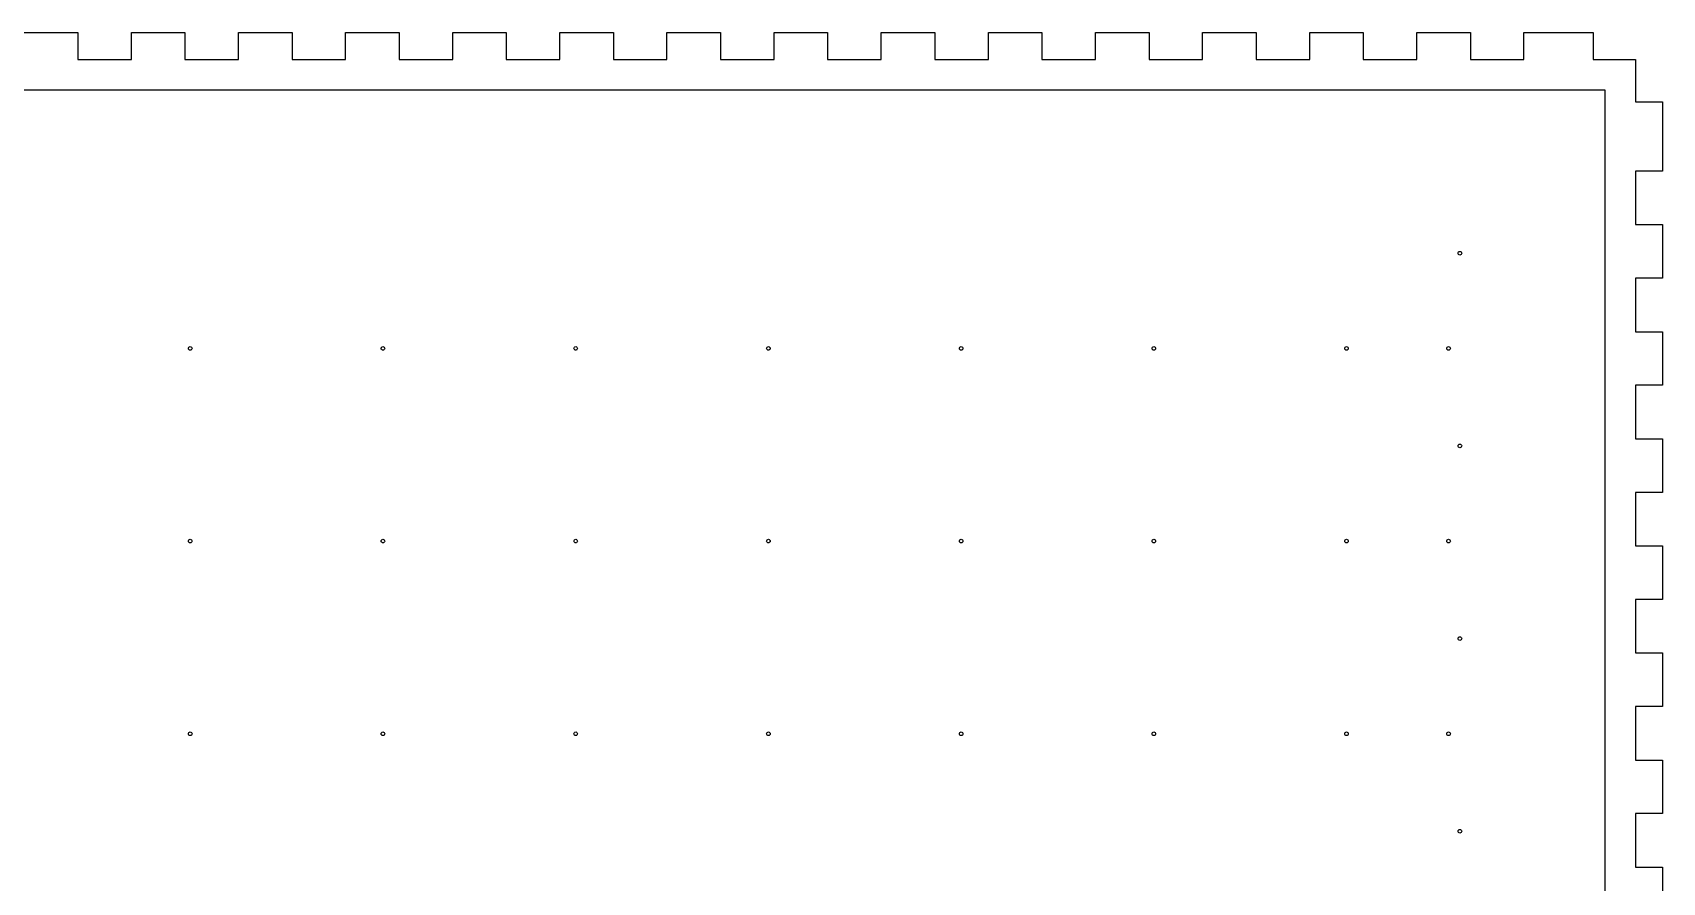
# Model space of a CAD drawing. Extents: x -1244 to 2756, y -1638 to 1362.
# Drawn here: x 1066 to 1431.2, y -85.3 to 105.1 of the extents above; entities that cross this region are included whole.
import ezdxf

# ---------------------------------------------------------------- set-up
doc = ezdxf.new("R2010")
doc.units = 0
doc.layers.add('Layer_1', color=7, linetype='CONTINUOUS')

msp = doc.modelspace()

# ---------------------------------------------------------------- linework, layer by layer
at = {"layer": 'Layer_1', "color": 7}
msp.add_lwpolyline([(1064.168955, 105.133923), (1076.168959, 105.133923), (1076.168959, 99.133907), (1088.168964, 99.133907), (1088.168964, 105.133923), (1100.168968, 105.133923), (1100.168968, 99.133907), (1112.169, 99.133907), (1112.169, 105.133923), (1124.169004, 105.133923), (1124.169004, 99.133907), (1136.169009, 99.133907), (1136.169009, 105.133923), (1148.169013, 105.133923), (1148.169013, 99.133907), (1160.169017, 99.133907), (1160.169017, 105.133923), (1172.16905, 105.133923), (1172.16905, 99.133907), (1184.169054, 99.133907), (1184.169054, 105.133923), (1196.169058, 105.133923), (1196.169058, 99.133907), (1208.169062, 99.133907), (1208.169062, 105.133923), (1220.169095, 105.133923), (1220.169095, 99.133907), (1232.169184, 99.133907), (1232.169184, 105.133923), (1244.16899, 105.133923), (1244.16899, 99.133907), (1256.169079, 99.133907), (1256.169079, 105.133923), (1268.169168, 105.133923), (1268.169168, 99.133907), (1280.169257, 99.133907), (1280.169257, 105.133923), (1292.169064, 105.133923), (1292.169064, 99.133907), (1304.169152, 99.133907), (1304.169152, 105.133923), (1316.169241, 105.133923), (1316.169241, 99.133907), (1328.169048, 99.133907), (1328.169048, 105.133923), (1340.169137, 105.133923), (1340.169137, 99.133907), (1352.169226, 99.133907), (1352.169226, 105.133923), (1364.169315, 105.133923), (1364.169315, 99.133907), (1376.169121, 99.133907), (1376.169121, 105.133923), (1388.16921, 105.133923), (1388.16921, 99.133907), (1400.169299, 99.133907), (1400.169299, 105.133923), (1415.684184, 105.133923), (1415.684184, 99.133907), (1425.199306, 99.133907), (1425.199306, 89.618898), (1431.19935, 89.618898), (1431.19935, 74.1039), (1425.199306, 74.1039), (1425.199306, 62.103868), (1431.19935, 62.103868), (1431.19935, 50.103866), (1425.199306, 50.103866), (1425.199306, 38.103862), (1431.19935, 38.103862), (1431.19935, 26.103858), (1425.199306, 26.103858), (1425.199306, 14.103859), (1431.19935, 14.103859), (1431.19935, 2.103827), (1425.199306, 2.103827), (1425.199306, -9.896177), (1431.19935, -9.896177), (1431.19935, -21.896182), (1425.199306, -21.896182), (1425.199306, -33.896186), (1431.19935, -33.896186), (1431.19935, -45.89619), (1425.199306, -45.89619), (1425.199306, -57.896222), (1431.19935, -57.896222), (1431.19935, -69.896227), (1425.199306, -69.896227), (1425.199306, -81.896231), (1431.19935, -81.896231), (1431.19935, -93.896235)], dxfattribs=at)
for points in [[(698.002527, 92.270025), (1418.335351, 92.270025), (1418.335351, -628.062779), (698.002527, -628.062779), (698.002527, 92.270025)], [(1385.828939, 56.081079), (1385.828939, 56.081079)], [(1101.74628, 34.363627), (1101.74628, 34.363627)], [(1144.92628, 34.363627), (1144.92628, 34.363627)], [(1188.10628, 34.363627), (1188.10628, 34.363627)], [(1231.286364, 34.363627), (1231.286364, 34.363627)], [(1274.466364, 34.363627), (1274.466364, 34.363627)], [(1317.646364, 34.363627), (1317.646364, 34.363627)], [(1360.826364, 34.363627), (1360.826364, 34.363627)], [(1360.826364, 34.363627), (1360.826364, 34.363627)], [(1383.686364, 34.363627), (1383.686364, 34.363627)], [(1385.828939, 12.901085), (1385.828939, 12.901085)], [(1386.226364, 12.503627), (1386.226364, 12.503627)], [(1101.74628, -8.816367), (1101.74628, -8.816367)], [(1144.92628, -8.816367), (1144.92628, -8.816367)], [(1188.10628, -8.816367), (1188.10628, -8.816367)], [(1231.286364, -8.816367), (1231.286364, -8.816367)], [(1274.466364, -8.816367), (1274.466364, -8.816367)], [(1317.646364, -8.816367), (1317.646364, -8.816367)], [(1360.826364, -8.816367), (1360.826364, -8.816367)], [(1360.826364, -8.816367), (1360.826364, -8.816367)], [(1383.686364, -8.816367), (1383.686364, -8.816367)], [(1386.226364, -30.676367), (1386.226364, -30.676367)], [(1101.74628, -51.996367), (1101.74628, -51.996367)], [(1144.92628, -51.996367), (1144.92628, -51.996367)], [(1188.10628, -51.996367), (1188.10628, -51.996367)], [(1231.286364, -51.996367), (1231.286364, -51.996367)], [(1274.466364, -51.996367), (1274.466364, -51.996367)], [(1317.646364, -51.996367), (1317.646364, -51.996367)], [(1360.826364, -51.996367), (1360.826364, -51.996367)], [(1360.826364, -51.996367), (1360.826364, -51.996367)], [(1383.686364, -51.996367), (1383.686364, -51.996367)], [(1386.226364, -73.856367), (1386.226364, -73.856367)]]:
    msp.add_lwpolyline(points, close=True, dxfattribs=at)
for points in [[(1385.431514, 55.683654), (1385.431513, 55.789058), (1385.473385, 55.890144), (1385.547916, 55.964676)], [(1385.547916, 55.402631), (1385.473385, 55.477163), (1385.431513, 55.57825), (1385.431514, 55.683654)], [(1385.547916, 55.964676), (1385.622448, 56.039208), (1385.723535, 56.081079), (1385.828939, 56.081079)], [(1385.828939, 55.286228), (1385.723535, 55.286228), (1385.622448, 55.328099), (1385.547916, 55.402631)], [(1385.828939, 56.081079), (1385.934343, 56.081079), (1386.03543, 56.039208), (1386.109961, 55.964676)], [(1386.109961, 55.402631), (1386.03543, 55.328099), (1385.934343, 55.286228), (1385.828939, 55.286228)], [(1386.109961, 55.964676), (1386.184493, 55.890144), (1386.226365, 55.789058), (1386.226364, 55.683654)], [(1386.226364, 55.683654), (1386.226365, 55.57825), (1386.184493, 55.477163), (1386.109961, 55.402631)], [(1100.951429, 34.363627), (1100.951429, 34.469031), (1100.9933, 34.570118), (1101.067832, 34.64465)], [(1101.067832, 34.082605), (1100.9933, 34.157137), (1100.951429, 34.258224), (1100.951429, 34.363627)], [(1101.067832, 34.64465), (1101.142364, 34.719182), (1101.24345, 34.761053), (1101.348854, 34.761053)], [(1101.348854, 33.966202), (1101.24345, 33.966202), (1101.142364, 34.008073), (1101.067832, 34.082605)], [(1101.348854, 34.761053), (1101.454258, 34.761053), (1101.555345, 34.719182), (1101.629877, 34.64465)], [(1101.629877, 34.082605), (1101.555345, 34.008073), (1101.454258, 33.966202), (1101.348854, 33.966202)], [(1101.629877, 34.64465), (1101.704408, 34.570118), (1101.74628, 34.469031), (1101.74628, 34.363627)], [(1101.74628, 34.363627), (1101.74628, 34.258224), (1101.704408, 34.157137), (1101.629877, 34.082605)], [(1144.131429, 34.363627), (1144.131429, 34.469031), (1144.1733, 34.570118), (1144.247832, 34.64465)], [(1144.247832, 34.082605), (1144.1733, 34.157137), (1144.131429, 34.258224), (1144.131429, 34.363627)], [(1144.247832, 34.64465), (1144.322364, 34.719182), (1144.42345, 34.761053), (1144.528854, 34.761053)], [(1144.528854, 33.966202), (1144.42345, 33.966202), (1144.322364, 34.008073), (1144.247832, 34.082605)], [(1144.528854, 34.761053), (1144.634258, 34.761053), (1144.735345, 34.719182), (1144.809877, 34.64465)], [(1144.809877, 34.082605), (1144.735345, 34.008073), (1144.634258, 33.966202), (1144.528854, 33.966202)], [(1144.809877, 34.64465), (1144.884408, 34.570118), (1144.92628, 34.469031), (1144.92628, 34.363627)], [(1144.92628, 34.363627), (1144.92628, 34.258224), (1144.884408, 34.157137), (1144.809877, 34.082605)], [(1187.311429, 34.363627), (1187.311429, 34.469031), (1187.3533, 34.570118), (1187.427832, 34.64465)], [(1187.427832, 34.082605), (1187.3533, 34.157137), (1187.311429, 34.258224), (1187.311429, 34.363627)], [(1187.427832, 34.64465), (1187.502364, 34.719182), (1187.60345, 34.761053), (1187.708854, 34.761053)], [(1187.708854, 33.966202), (1187.60345, 33.966202), (1187.502364, 34.008073), (1187.427832, 34.082605)], [(1187.708854, 34.761053), (1187.814258, 34.761053), (1187.915345, 34.719182), (1187.989877, 34.64465)], [(1187.989877, 34.082605), (1187.915345, 34.008073), (1187.814258, 33.966202), (1187.708854, 33.966202)], [(1187.989877, 34.64465), (1188.064408, 34.570118), (1188.10628, 34.469031), (1188.10628, 34.363627)], [(1188.10628, 34.363627), (1188.10628, 34.258224), (1188.064408, 34.157137), (1187.989877, 34.082605)], [(1230.491514, 34.363627), (1230.491513, 34.469031), (1230.533385, 34.570118), (1230.607916, 34.64465)], [(1230.607916, 34.082605), (1230.533385, 34.157137), (1230.491513, 34.258224), (1230.491514, 34.363627)], [(1230.607916, 34.64465), (1230.682448, 34.719182), (1230.783535, 34.761053), (1230.888939, 34.761053)], [(1230.888939, 33.966202), (1230.783535, 33.966202), (1230.682448, 34.008073), (1230.607916, 34.082605)], [(1230.888939, 34.761053), (1230.994343, 34.761053), (1231.09543, 34.719182), (1231.169961, 34.64465)], [(1231.169961, 34.082605), (1231.09543, 34.008073), (1230.994343, 33.966202), (1230.888939, 33.966202)], [(1231.169961, 34.64465), (1231.244493, 34.570118), (1231.286365, 34.469031), (1231.286364, 34.363627)], [(1231.286364, 34.363627), (1231.286365, 34.258224), (1231.244493, 34.157137), (1231.169961, 34.082605)], [(1273.671514, 34.363627), (1273.671513, 34.469031), (1273.713385, 34.570118), (1273.787916, 34.64465)], [(1273.787916, 34.082605), (1273.713385, 34.157137), (1273.671513, 34.258224), (1273.671514, 34.363627)], [(1273.787916, 34.64465), (1273.862448, 34.719182), (1273.963535, 34.761053), (1274.068939, 34.761053)], [(1274.068939, 33.966202), (1273.963535, 33.966202), (1273.862448, 34.008073), (1273.787916, 34.082605)], [(1274.068939, 34.761053), (1274.174343, 34.761053), (1274.27543, 34.719182), (1274.349961, 34.64465)], [(1274.349961, 34.082605), (1274.27543, 34.008073), (1274.174343, 33.966202), (1274.068939, 33.966202)], [(1274.349961, 34.64465), (1274.424493, 34.570118), (1274.466365, 34.469031), (1274.466364, 34.363627)], [(1274.466364, 34.363627), (1274.466365, 34.258224), (1274.424493, 34.157137), (1274.349961, 34.082605)], [(1316.851514, 34.363627), (1316.851513, 34.469031), (1316.893385, 34.570118), (1316.967916, 34.64465)], [(1316.967916, 34.082605), (1316.893385, 34.157137), (1316.851513, 34.258224), (1316.851514, 34.363627)], [(1316.967916, 34.64465), (1317.042448, 34.719182), (1317.143535, 34.761053), (1317.248939, 34.761053)], [(1317.248939, 33.966202), (1317.143535, 33.966202), (1317.042448, 34.008073), (1316.967916, 34.082605)], [(1317.248939, 34.761053), (1317.354343, 34.761053), (1317.45543, 34.719182), (1317.529961, 34.64465)], [(1317.529961, 34.082605), (1317.45543, 34.008073), (1317.354343, 33.966202), (1317.248939, 33.966202)], [(1317.529961, 34.64465), (1317.604493, 34.570118), (1317.646365, 34.469031), (1317.646364, 34.363627)], [(1317.646364, 34.363627), (1317.646365, 34.258224), (1317.604493, 34.157137), (1317.529961, 34.082605)], [(1360.031514, 34.363627), (1360.031513, 34.469031), (1360.073385, 34.570118), (1360.147916, 34.64465)], [(1360.031513, 34.363627), (1360.031513, 34.469031), (1360.073385, 34.570118), (1360.147916, 34.644649)], [(1360.147916, 34.082605), (1360.073385, 34.157137), (1360.031513, 34.258224), (1360.031514, 34.363627)], [(1360.147916, 34.082605), (1360.073385, 34.157136), (1360.031513, 34.258223), (1360.031513, 34.363627)], [(1360.147916, 34.64465), (1360.222448, 34.719182), (1360.323535, 34.761053), (1360.428939, 34.761053)], [(1360.147916, 34.644649), (1360.222448, 34.719181), (1360.323535, 34.761053), (1360.428939, 34.761052)], [(1360.428939, 33.966202), (1360.323535, 33.966202), (1360.222448, 34.008073), (1360.147916, 34.082605)], [(1360.428939, 33.966202), (1360.323535, 33.966201), (1360.222448, 34.008073), (1360.147916, 34.082605)], [(1360.428939, 34.761053), (1360.534343, 34.761053), (1360.63543, 34.719182), (1360.709961, 34.64465)], [(1360.428939, 34.761052), (1360.534343, 34.761053), (1360.635429, 34.719181), (1360.709961, 34.644649)], [(1360.709961, 34.082605), (1360.63543, 34.008073), (1360.534343, 33.966202), (1360.428939, 33.966202)], [(1360.709961, 34.082605), (1360.635429, 34.008073), (1360.534343, 33.966201), (1360.428939, 33.966202)], [(1360.709961, 34.64465), (1360.784493, 34.570118), (1360.826365, 34.469031), (1360.826364, 34.363627)], [(1360.709961, 34.644649), (1360.784493, 34.570118), (1360.826364, 34.469031), (1360.826364, 34.363627)], [(1360.826364, 34.363627), (1360.826365, 34.258224), (1360.784493, 34.157137), (1360.709961, 34.082605)], [(1360.826364, 34.363627), (1360.826364, 34.258223), (1360.784493, 34.157136), (1360.709961, 34.082605)], [(1382.891514, 34.363627), (1382.891513, 34.469031), (1382.933385, 34.570118), (1383.007916, 34.64465)], [(1383.007916, 34.082605), (1382.933385, 34.157137), (1382.891513, 34.258224), (1382.891514, 34.363627)], [(1383.007916, 34.64465), (1383.082448, 34.719182), (1383.183535, 34.761053), (1383.288939, 34.761053)], [(1383.288939, 33.966202), (1383.183535, 33.966202), (1383.082448, 34.008073), (1383.007916, 34.082605)], [(1383.288939, 34.761053), (1383.394343, 34.761053), (1383.49543, 34.719182), (1383.569961, 34.64465)], [(1383.569961, 34.082605), (1383.49543, 34.008073), (1383.394343, 33.966202), (1383.288939, 33.966202)], [(1383.569961, 34.64465), (1383.644493, 34.570118), (1383.686365, 34.469031), (1383.686364, 34.363627)], [(1383.686364, 34.363627), (1383.686365, 34.258224), (1383.644493, 34.157137), (1383.569961, 34.082605)], [(1385.431514, 12.503659), (1385.431513, 12.609063), (1385.473385, 12.71015), (1385.547916, 12.784682)], [(1385.431514, 12.503627), (1385.431513, 12.609031), (1385.473385, 12.710118), (1385.547916, 12.784649)], [(1385.547916, 12.222637), (1385.473385, 12.297169), (1385.431513, 12.398255), (1385.431514, 12.503659)], [(1385.547916, 12.222604), (1385.473385, 12.297136), (1385.431513, 12.398223), (1385.431514, 12.503627)], [(1385.547916, 12.784682), (1385.622448, 12.859214), (1385.723535, 12.901085), (1385.828939, 12.901085)], [(1385.547916, 12.784649), (1385.622448, 12.859181), (1385.723535, 12.901053), (1385.828939, 12.901052)], [(1385.828939, 12.106234), (1385.723535, 12.106234), (1385.622448, 12.148105), (1385.547916, 12.222637)], [(1385.828939, 12.106202), (1385.723535, 12.106201), (1385.622448, 12.148073), (1385.547916, 12.222604)], [(1385.828939, 12.901085), (1385.934343, 12.901085), (1386.03543, 12.859214), (1386.109961, 12.784682)], [(1385.828939, 12.901052), (1385.934343, 12.901053), (1386.03543, 12.859181), (1386.109961, 12.784649)], [(1386.109961, 12.222637), (1386.03543, 12.148105), (1385.934343, 12.106234), (1385.828939, 12.106234)], [(1386.109961, 12.222604), (1386.03543, 12.148073), (1385.934343, 12.106201), (1385.828939, 12.106202)], [(1386.109961, 12.784682), (1386.184493, 12.71015), (1386.226365, 12.609063), (1386.226364, 12.503659)], [(1386.109961, 12.784649), (1386.184493, 12.710118), (1386.226365, 12.609031), (1386.226364, 12.503627)], [(1386.226364, 12.503659), (1386.226365, 12.398255), (1386.184493, 12.297169), (1386.109961, 12.222637)], [(1386.226364, 12.503627), (1386.226365, 12.398223), (1386.184493, 12.297136), (1386.109961, 12.222604)], [(1100.951429, -8.816367), (1100.951429, -8.710963), (1100.9933, -8.609876), (1101.067832, -8.535344)], [(1101.067832, -9.097389), (1100.9933, -9.022858), (1100.951429, -8.921771), (1100.951429, -8.816367)], [(1101.067832, -8.535344), (1101.142364, -8.460813), (1101.24345, -8.418941), (1101.348854, -8.418942)], [(1101.348854, -9.213792), (1101.24345, -9.213793), (1101.142364, -9.171921), (1101.067832, -9.097389)], [(1101.348854, -8.418942), (1101.454258, -8.418941), (1101.555345, -8.460813), (1101.629877, -8.535344)], [(1101.629877, -9.097389), (1101.555345, -9.171921), (1101.454258, -9.213793), (1101.348854, -9.213792)], [(1101.629877, -8.535344), (1101.704408, -8.609876), (1101.74628, -8.710963), (1101.74628, -8.816367)], [(1101.74628, -8.816367), (1101.74628, -8.921771), (1101.704408, -9.022858), (1101.629877, -9.097389)], [(1144.131429, -8.816367), (1144.131429, -8.710963), (1144.1733, -8.609876), (1144.247832, -8.535344)], [(1144.247832, -9.097389), (1144.1733, -9.022858), (1144.131429, -8.921771), (1144.131429, -8.816367)], [(1144.247832, -8.535344), (1144.322364, -8.460813), (1144.42345, -8.418941), (1144.528854, -8.418942)], [(1144.528854, -9.213792), (1144.42345, -9.213793), (1144.322364, -9.171921), (1144.247832, -9.097389)], [(1144.528854, -8.418942), (1144.634258, -8.418941), (1144.735345, -8.460813), (1144.809877, -8.535344)], [(1144.809877, -9.097389), (1144.735345, -9.171921), (1144.634258, -9.213793), (1144.528854, -9.213792)], [(1144.809877, -8.535344), (1144.884408, -8.609876), (1144.92628, -8.710963), (1144.92628, -8.816367)], [(1144.92628, -8.816367), (1144.92628, -8.921771), (1144.884408, -9.022858), (1144.809877, -9.097389)], [(1187.311429, -8.816367), (1187.311429, -8.710963), (1187.3533, -8.609876), (1187.427832, -8.535344)], [(1187.427832, -9.097389), (1187.3533, -9.022858), (1187.311429, -8.921771), (1187.311429, -8.816367)], [(1187.427832, -8.535344), (1187.502364, -8.460813), (1187.60345, -8.418941), (1187.708854, -8.418942)], [(1187.708854, -9.213792), (1187.60345, -9.213793), (1187.502364, -9.171921), (1187.427832, -9.097389)], [(1187.708854, -8.418942), (1187.814258, -8.418941), (1187.915345, -8.460813), (1187.989877, -8.535344)], [(1187.989877, -9.097389), (1187.915345, -9.171921), (1187.814258, -9.213793), (1187.708854, -9.213792)], [(1187.989877, -8.535344), (1188.064408, -8.609876), (1188.10628, -8.710963), (1188.10628, -8.816367)], [(1188.10628, -8.816367), (1188.10628, -8.921771), (1188.064408, -9.022858), (1187.989877, -9.097389)], [(1230.491514, -8.816367), (1230.491513, -8.710963), (1230.533385, -8.609876), (1230.607916, -8.535344)], [(1230.607916, -9.097389), (1230.533385, -9.022858), (1230.491513, -8.921771), (1230.491514, -8.816367)], [(1230.607916, -8.535344), (1230.682448, -8.460813), (1230.783535, -8.418941), (1230.888939, -8.418942)], [(1230.888939, -9.213792), (1230.783535, -9.213793), (1230.682448, -9.171921), (1230.607916, -9.097389)], [(1230.888939, -8.418942), (1230.994343, -8.418941), (1231.09543, -8.460813), (1231.169961, -8.535344)], [(1231.169961, -9.097389), (1231.09543, -9.171921), (1230.994343, -9.213793), (1230.888939, -9.213792)], [(1231.169961, -8.535344), (1231.244493, -8.609876), (1231.286365, -8.710963), (1231.286364, -8.816367)], [(1231.286364, -8.816367), (1231.286365, -8.921771), (1231.244493, -9.022858), (1231.169961, -9.097389)], [(1273.671514, -8.816367), (1273.671513, -8.710963), (1273.713385, -8.609876), (1273.787916, -8.535344)], [(1273.787916, -9.097389), (1273.713385, -9.022858), (1273.671513, -8.921771), (1273.671514, -8.816367)], [(1273.787916, -8.535344), (1273.862448, -8.460813), (1273.963535, -8.418941), (1274.068939, -8.418942)], [(1274.068939, -9.213792), (1273.963535, -9.213793), (1273.862448, -9.171921), (1273.787916, -9.097389)], [(1274.068939, -8.418942), (1274.174343, -8.418941), (1274.27543, -8.460813), (1274.349961, -8.535344)], [(1274.349961, -9.097389), (1274.27543, -9.171921), (1274.174343, -9.213793), (1274.068939, -9.213792)], [(1274.349961, -8.535344), (1274.424493, -8.609876), (1274.466365, -8.710963), (1274.466364, -8.816367)], [(1274.466364, -8.816367), (1274.466365, -8.921771), (1274.424493, -9.022858), (1274.349961, -9.097389)], [(1316.851514, -8.816367), (1316.851513, -8.710963), (1316.893385, -8.609876), (1316.967916, -8.535344)], [(1316.967916, -9.097389), (1316.893385, -9.022858), (1316.851513, -8.921771), (1316.851514, -8.816367)], [(1316.967916, -8.535344), (1317.042448, -8.460813), (1317.143535, -8.418941), (1317.248939, -8.418942)], [(1317.248939, -9.213792), (1317.143535, -9.213793), (1317.042448, -9.171921), (1316.967916, -9.097389)], [(1317.248939, -8.418942), (1317.354343, -8.418941), (1317.45543, -8.460813), (1317.529961, -8.535344)], [(1317.529961, -9.097389), (1317.45543, -9.171921), (1317.354343, -9.213793), (1317.248939, -9.213792)], [(1317.529961, -8.535344), (1317.604493, -8.609876), (1317.646365, -8.710963), (1317.646364, -8.816367)], [(1317.646364, -8.816367), (1317.646365, -8.921771), (1317.604493, -9.022858), (1317.529961, -9.097389)], [(1360.031514, -8.816367), (1360.031513, -8.710963), (1360.073385, -8.609876), (1360.147916, -8.535344)], [(1360.031513, -8.816367), (1360.031513, -8.710964), (1360.073385, -8.609877), (1360.147916, -8.535345)], [(1360.147916, -9.097389), (1360.073385, -9.022858), (1360.031513, -8.921771), (1360.031514, -8.816367)], [(1360.147916, -9.09739), (1360.073385, -9.022858), (1360.031513, -8.921771), (1360.031513, -8.816367)], [(1360.147916, -8.535344), (1360.222448, -8.460813), (1360.323535, -8.418941), (1360.428939, -8.418942)], [(1360.147916, -8.535345), (1360.222448, -8.460813), (1360.323535, -8.418942), (1360.428939, -8.418942)], [(1360.428939, -9.213792), (1360.323535, -9.213793), (1360.222448, -9.171921), (1360.147916, -9.097389)], [(1360.428939, -9.213793), (1360.323535, -9.213793), (1360.222448, -9.171922), (1360.147916, -9.09739)], [(1360.428939, -8.418942), (1360.534343, -8.418941), (1360.63543, -8.460813), (1360.709961, -8.535344)], [(1360.428939, -8.418942), (1360.534343, -8.418942), (1360.635429, -8.460813), (1360.709961, -8.535345)], [(1360.709961, -9.097389), (1360.63543, -9.171921), (1360.534343, -9.213793), (1360.428939, -9.213792)], [(1360.709961, -9.09739), (1360.635429, -9.171922), (1360.534343, -9.213793), (1360.428939, -9.213793)], [(1360.709961, -8.535344), (1360.784493, -8.609876), (1360.826365, -8.710963), (1360.826364, -8.816367)], [(1360.709961, -8.535345), (1360.784493, -8.609877), (1360.826364, -8.710964), (1360.826364, -8.816367)], [(1360.826364, -8.816367), (1360.826365, -8.921771), (1360.784493, -9.022858), (1360.709961, -9.097389)], [(1360.826364, -8.816367), (1360.826364, -8.921771), (1360.784493, -9.022858), (1360.709961, -9.09739)], [(1382.891514, -8.816367), (1382.891513, -8.710963), (1382.933385, -8.609876), (1383.007916, -8.535344)], [(1383.007916, -9.097389), (1382.933385, -9.022858), (1382.891513, -8.921771), (1382.891514, -8.816367)], [(1383.007916, -8.535344), (1383.082448, -8.460813), (1383.183535, -8.418941), (1383.288939, -8.418942)], [(1383.288939, -9.213792), (1383.183535, -9.213793), (1383.082448, -9.171921), (1383.007916, -9.097389)], [(1383.288939, -8.418942), (1383.394343, -8.418941), (1383.49543, -8.460813), (1383.569961, -8.535344)], [(1383.569961, -9.097389), (1383.49543, -9.171921), (1383.394343, -9.213793), (1383.288939, -9.213792)], [(1383.569961, -8.535344), (1383.644493, -8.609876), (1383.686365, -8.710963), (1383.686364, -8.816367)], [(1383.686364, -8.816367), (1383.686365, -8.921771), (1383.644493, -9.022858), (1383.569961, -9.097389)], [(1385.431514, -30.676367), (1385.431513, -30.570964), (1385.473385, -30.469877), (1385.547916, -30.395345)], [(1385.547916, -30.95739), (1385.473385, -30.882858), (1385.431513, -30.781771), (1385.431514, -30.676367)], [(1385.547916, -30.395345), (1385.622448, -30.320813), (1385.723535, -30.278942), (1385.828939, -30.278942)], [(1385.828939, -31.073793), (1385.723535, -31.073793), (1385.622448, -31.031922), (1385.547916, -30.95739)], [(1385.828939, -30.278942), (1385.934343, -30.278942), (1386.03543, -30.320813), (1386.109961, -30.395345)], [(1386.109961, -30.95739), (1386.03543, -31.031922), (1385.934343, -31.073793), (1385.828939, -31.073793)], [(1386.109961, -30.395345), (1386.184493, -30.469877), (1386.226365, -30.570964), (1386.226364, -30.676367)], [(1386.226364, -30.676367), (1386.226365, -30.781771), (1386.184493, -30.882858), (1386.109961, -30.95739)], [(1100.951429, -51.996367), (1100.951429, -51.890963), (1100.9933, -51.789876), (1101.067832, -51.715344)], [(1101.067832, -52.277389), (1100.9933, -52.202858), (1100.951429, -52.101771), (1100.951429, -51.996367)], [(1101.067832, -51.715344), (1101.142364, -51.640813), (1101.24345, -51.598941), (1101.348854, -51.598942)], [(1101.348854, -52.393792), (1101.24345, -52.393793), (1101.142364, -52.351921), (1101.067832, -52.277389)], [(1101.348854, -51.598942), (1101.454258, -51.598941), (1101.555345, -51.640813), (1101.629877, -51.715344)], [(1101.629877, -52.277389), (1101.555345, -52.351921), (1101.454258, -52.393793), (1101.348854, -52.393792)], [(1101.629877, -51.715344), (1101.704408, -51.789876), (1101.74628, -51.890963), (1101.74628, -51.996367)], [(1101.74628, -51.996367), (1101.74628, -52.101771), (1101.704408, -52.202858), (1101.629877, -52.277389)], [(1144.131429, -51.996367), (1144.131429, -51.890963), (1144.1733, -51.789876), (1144.247832, -51.715344)], [(1144.247832, -52.277389), (1144.1733, -52.202858), (1144.131429, -52.101771), (1144.131429, -51.996367)], [(1144.247832, -51.715344), (1144.322364, -51.640813), (1144.42345, -51.598941), (1144.528854, -51.598942)], [(1144.528854, -52.393792), (1144.42345, -52.393793), (1144.322364, -52.351921), (1144.247832, -52.277389)], [(1144.528854, -51.598942), (1144.634258, -51.598941), (1144.735345, -51.640813), (1144.809877, -51.715344)], [(1144.809877, -52.277389), (1144.735345, -52.351921), (1144.634258, -52.393793), (1144.528854, -52.393792)], [(1144.809877, -51.715344), (1144.884408, -51.789876), (1144.92628, -51.890963), (1144.92628, -51.996367)], [(1144.92628, -51.996367), (1144.92628, -52.101771), (1144.884408, -52.202858), (1144.809877, -52.277389)], [(1187.311429, -51.996367), (1187.311429, -51.890963), (1187.3533, -51.789876), (1187.427832, -51.715344)], [(1187.427832, -52.277389), (1187.3533, -52.202858), (1187.311429, -52.101771), (1187.311429, -51.996367)], [(1187.427832, -51.715344), (1187.502364, -51.640813), (1187.60345, -51.598941), (1187.708854, -51.598942)], [(1187.708854, -52.393792), (1187.60345, -52.393793), (1187.502364, -52.351921), (1187.427832, -52.277389)], [(1187.708854, -51.598942), (1187.814258, -51.598941), (1187.915345, -51.640813), (1187.989877, -51.715344)], [(1187.989877, -52.277389), (1187.915345, -52.351921), (1187.814258, -52.393793), (1187.708854, -52.393792)], [(1187.989877, -51.715344), (1188.064408, -51.789876), (1188.10628, -51.890963), (1188.10628, -51.996367)], [(1188.10628, -51.996367), (1188.10628, -52.101771), (1188.064408, -52.202858), (1187.989877, -52.277389)], [(1230.491514, -51.996367), (1230.491513, -51.890963), (1230.533385, -51.789876), (1230.607916, -51.715344)], [(1230.607916, -52.277389), (1230.533385, -52.202858), (1230.491513, -52.101771), (1230.491514, -51.996367)], [(1230.607916, -51.715344), (1230.682448, -51.640813), (1230.783535, -51.598941), (1230.888939, -51.598942)], [(1230.888939, -52.393792), (1230.783535, -52.393793), (1230.682448, -52.351921), (1230.607916, -52.277389)], [(1230.888939, -51.598942), (1230.994343, -51.598941), (1231.09543, -51.640813), (1231.169961, -51.715344)], [(1231.169961, -52.277389), (1231.09543, -52.351921), (1230.994343, -52.393793), (1230.888939, -52.393792)], [(1231.169961, -51.715344), (1231.244493, -51.789876), (1231.286365, -51.890963), (1231.286364, -51.996367)], [(1231.286364, -51.996367), (1231.286365, -52.101771), (1231.244493, -52.202858), (1231.169961, -52.277389)], [(1273.671514, -51.996367), (1273.671513, -51.890963), (1273.713385, -51.789876), (1273.787916, -51.715344)], [(1273.787916, -52.277389), (1273.713385, -52.202858), (1273.671513, -52.101771), (1273.671514, -51.996367)], [(1273.787916, -51.715344), (1273.862448, -51.640813), (1273.963535, -51.598941), (1274.068939, -51.598942)], [(1274.068939, -52.393792), (1273.963535, -52.393793), (1273.862448, -52.351921), (1273.787916, -52.277389)], [(1274.068939, -51.598942), (1274.174343, -51.598941), (1274.27543, -51.640813), (1274.349961, -51.715344)], [(1274.349961, -52.277389), (1274.27543, -52.351921), (1274.174343, -52.393793), (1274.068939, -52.393792)], [(1274.349961, -51.715344), (1274.424493, -51.789876), (1274.466365, -51.890963), (1274.466364, -51.996367)], [(1274.466364, -51.996367), (1274.466365, -52.101771), (1274.424493, -52.202858), (1274.349961, -52.277389)], [(1316.851514, -51.996367), (1316.851513, -51.890963), (1316.893385, -51.789876), (1316.967916, -51.715344)], [(1316.967916, -52.277389), (1316.893385, -52.202858), (1316.851513, -52.101771), (1316.851514, -51.996367)], [(1316.967916, -51.715344), (1317.042448, -51.640813), (1317.143535, -51.598941), (1317.248939, -51.598942)], [(1317.248939, -52.393792), (1317.143535, -52.393793), (1317.042448, -52.351921), (1316.967916, -52.277389)], [(1317.248939, -51.598942), (1317.354343, -51.598941), (1317.45543, -51.640813), (1317.529961, -51.715344)], [(1317.529961, -52.277389), (1317.45543, -52.351921), (1317.354343, -52.393793), (1317.248939, -52.393792)], [(1317.529961, -51.715344), (1317.604493, -51.789876), (1317.646365, -51.890963), (1317.646364, -51.996367)], [(1317.646364, -51.996367), (1317.646365, -52.101771), (1317.604493, -52.202858), (1317.529961, -52.277389)], [(1360.031514, -51.996367), (1360.031513, -51.890963), (1360.073385, -51.789876), (1360.147916, -51.715344)], [(1360.031513, -51.996367), (1360.031513, -51.890964), (1360.073385, -51.789877), (1360.147916, -51.715345)], [(1360.147916, -52.277389), (1360.073385, -52.202858), (1360.031513, -52.101771), (1360.031514, -51.996367)], [(1360.147916, -52.27739), (1360.073385, -52.202858), (1360.031513, -52.101771), (1360.031513, -51.996367)], [(1360.147916, -51.715344), (1360.222448, -51.640813), (1360.323535, -51.598941), (1360.428939, -51.598942)], [(1360.147916, -51.715345), (1360.222448, -51.640813), (1360.323535, -51.598942), (1360.428939, -51.598942)], [(1360.428939, -52.393792), (1360.323535, -52.393793), (1360.222448, -52.351921), (1360.147916, -52.277389)], [(1360.428939, -52.393793), (1360.323535, -52.393793), (1360.222448, -52.351922), (1360.147916, -52.27739)], [(1360.428939, -51.598942), (1360.534343, -51.598941), (1360.63543, -51.640813), (1360.709961, -51.715344)], [(1360.428939, -51.598942), (1360.534343, -51.598942), (1360.635429, -51.640813), (1360.709961, -51.715345)], [(1360.709961, -52.277389), (1360.63543, -52.351921), (1360.534343, -52.393793), (1360.428939, -52.393792)], [(1360.709961, -52.27739), (1360.635429, -52.351922), (1360.534343, -52.393793), (1360.428939, -52.393793)], [(1360.709961, -51.715344), (1360.784493, -51.789876), (1360.826365, -51.890963), (1360.826364, -51.996367)], [(1360.709961, -51.715345), (1360.784493, -51.789877), (1360.826364, -51.890964), (1360.826364, -51.996367)], [(1360.826364, -51.996367), (1360.826365, -52.101771), (1360.784493, -52.202858), (1360.709961, -52.277389)], [(1360.826364, -51.996367), (1360.826364, -52.101771), (1360.784493, -52.202858), (1360.709961, -52.27739)], [(1382.891514, -51.996367), (1382.891513, -51.890963), (1382.933385, -51.789876), (1383.007916, -51.715344)], [(1383.007916, -52.277389), (1382.933385, -52.202858), (1382.891513, -52.101771), (1382.891514, -51.996367)], [(1383.007916, -51.715344), (1383.082448, -51.640813), (1383.183535, -51.598941), (1383.288939, -51.598942)], [(1383.288939, -52.393792), (1383.183535, -52.393793), (1383.082448, -52.351921), (1383.007916, -52.277389)], [(1383.288939, -51.598942), (1383.394343, -51.598941), (1383.49543, -51.640813), (1383.569961, -51.715344)], [(1383.569961, -52.277389), (1383.49543, -52.351921), (1383.394343, -52.393793), (1383.288939, -52.393792)], [(1383.569961, -51.715344), (1383.644493, -51.789876), (1383.686365, -51.890963), (1383.686364, -51.996367)], [(1383.686364, -51.996367), (1383.686365, -52.101771), (1383.644493, -52.202858), (1383.569961, -52.277389)], [(1385.431514, -73.856367), (1385.431513, -73.750964), (1385.473385, -73.649877), (1385.547916, -73.575345)], [(1385.547916, -74.13739), (1385.473385, -74.062858), (1385.431513, -73.961771), (1385.431514, -73.856367)], [(1385.547916, -73.575345), (1385.622448, -73.500813), (1385.723535, -73.458942), (1385.828939, -73.458942)], [(1385.828939, -74.253793), (1385.723535, -74.253793), (1385.622448, -74.211922), (1385.547916, -74.13739)], [(1385.828939, -73.458942), (1385.934343, -73.458942), (1386.03543, -73.500813), (1386.109961, -73.575345)], [(1386.109961, -74.13739), (1386.03543, -74.211922), (1385.934343, -74.253793), (1385.828939, -74.253793)], [(1386.109961, -73.575345), (1386.184493, -73.649877), (1386.226365, -73.750964), (1386.226364, -73.856367)], [(1386.226364, -73.856367), (1386.226365, -73.961771), (1386.184493, -74.062858), (1386.109961, -74.13739)]]:
    msp.add_open_spline(points, degree=3, dxfattribs=at)

doc.saveas('drawing.dxf')
